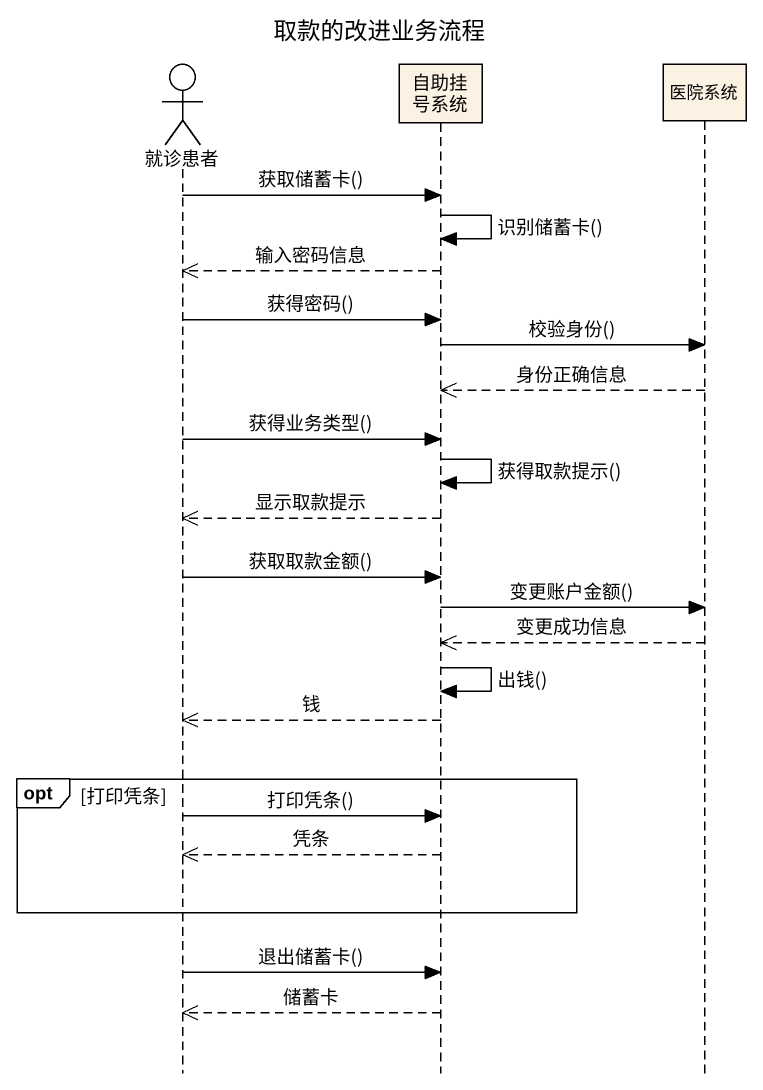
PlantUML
@startuml
title 取款的改进业务流程
hide footbox
actor 就诊患者
participant 自助挂号系统
participant 医院系统

就诊患者 -> 自助挂号系统 : 获取储蓄卡()
自助挂号系统 -> 自助挂号系统 : 识别储蓄卡()
自助挂号系统 -->> 就诊患者 : 输入密码信息
就诊患者 -> 自助挂号系统 : 获得密码()
自助挂号系统 -> 医院系统 : 校验身份()
医院系统 -->> 自助挂号系统 : 身份正确信息
就诊患者 -> 自助挂号系统 : 获得业务类型()
自助挂号系统 -> 自助挂号系统 : 获得取款提示()
自助挂号系统 -->> 就诊患者 : 显示取款提示
就诊患者 -> 自助挂号系统 : 获取取款金额()
自助挂号系统 -> 医院系统 : 变更账户金额()
医院系统 -->> 自助挂号系统 : 变更成功信息
自助挂号系统 -> 自助挂号系统 : 出钱()
自助挂号系统 -->> 就诊患者 : 钱
opt 打印凭条
  就诊患者 -> 自助挂号系统 : 打印凭条()
  自助挂号系统 -->> 就诊患者 : 凭条
end
就诊患者 -> 自助挂号系统 : 退出储蓄卡()
自助挂号系统 -->> 就诊患者 : 储蓄卡
@enduml
